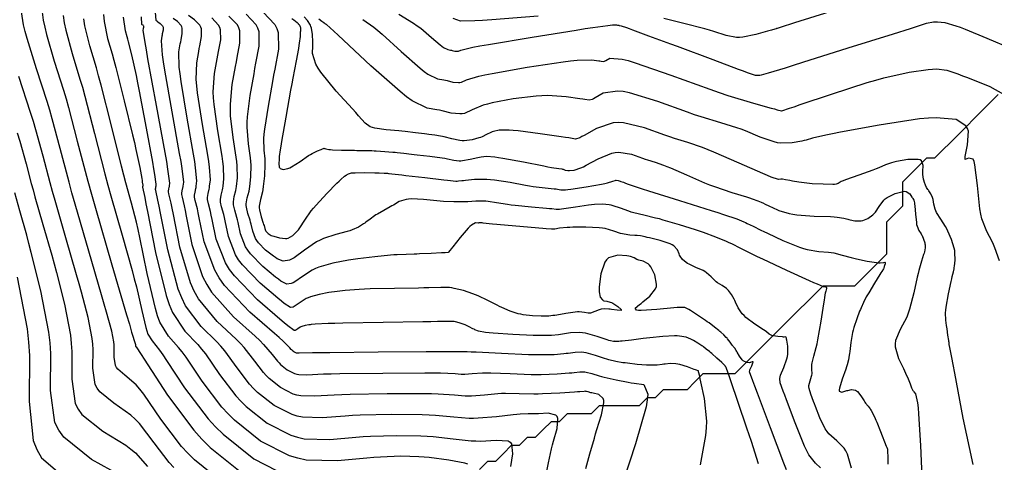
# Model space of a CAD drawing. Header units: metres. Extents: x 837117 to 838479, y 1189012 to 1191015.
# Drawn here: x 838005.3 to 838127.5, y 1189145.2 to 1189200.8 of the extents above; entities that cross this region are included whole.
import ezdxf

# ---------------------------------------------------------------- set-up
doc = ezdxf.new("R2010")
doc.units = ezdxf.units.M
doc.header["$LTSCALE"] = 0.3
for name, color, linetype in [('COTAS 10', 1, 'Continuous'), ('COTAS INT', 252, 'Continuous'), ('DRENAJE', 5, 'Continuous')]:
    doc.layers.add(name, color=color, linetype=linetype)

msp = doc.modelspace()

# ---------------------------------------------------------------- linework, layer by layer
at = {"layer": 'COTAS 10'}
for points in [[(838007.9, 1189203.8), (838008.31, 1189200.73), (838008.49, 1189199.85), (838008.7, 1189198.95), (838009.69, 1189195.59), (838010.84, 1189191.96), (838011.16, 1189190.89), (838011.47, 1189189.79), (838012.57, 1189185.59), (838013.89, 1189180.55), (838014.34, 1189178.92), (838014.83, 1189177.19), (838016.89, 1189170.09), (838018.73, 1189163.84), (838019.09, 1189162.64), (838019.37, 1189161.67), (838019.84, 1189160.09), (838019.85, 1189160.02), (838019.85, 1189160), (838019.85, 1189159.99), (838019.85, 1189159.92), (838019.86, 1189159.87), (838019.87, 1189159.86), (838019.88, 1189159.84), (838019.92, 1189159.81), (838020.56, 1189158.86), (838020.95, 1189158.27), (838021.42, 1189157.54), (838023.86, 1189153.74), (838027.16, 1189149.36), (838028.17, 1189148.26), (838029.22, 1189147.21), (838033.38, 1189143.86)], [(838076.25, 1189144.59), (838076.75, 1189146.4), (838077.32, 1189148.38), (838077.48, 1189148.91), (838077.64, 1189149.44), (838078.21, 1189151.3), (838078.51, 1189152.8), (838078.5, 1189153.1), (838078.44, 1189153.35), (838077.89, 1189153.84), (838077.18, 1189154), (838077.02, 1189154.04), (838076.88, 1189154.07), (838076.53, 1189154.17), (838076.32, 1189154.23), (838076.26, 1189154.24), (838076.21, 1189154.25), (838076.05, 1189154.24), (838075.5, 1189154.19), (838075.2, 1189154.17), (838074.83, 1189154.14), (838072.99, 1189154.02), (838070.83, 1189153.91), (838070.28, 1189153.9), (838069.73, 1189153.89), (838067.9, 1189153.94), (838066.18, 1189153.97), (838065.71, 1189153.95), (838065.24, 1189153.93), (838063.54, 1189153.77), (838061.94, 1189153.64), (838061.53, 1189153.63), (838061.13, 1189153.63), (838059.8, 1189153.74), (838057.76, 1189153.89), (838056.91, 1189153.91), (838055.93, 1189153.93), (838051.38, 1189153.93), (838046.72, 1189153.85), (838045.68, 1189153.82), (838044.75, 1189153.78), (838042.27, 1189153.62), (838040.54, 1189153.67), (838040.07, 1189153.76), (838039.62, 1189153.9), (838038.03, 1189154.71), (838036.59, 1189155.86), (838036.23, 1189156.21), (838035.89, 1189156.58), (838034.79, 1189158.03), (838033.47, 1189159.73), (838032.99, 1189160.25), (838032.45, 1189160.79), (838030.1, 1189162.97), (838027.75, 1189165.81), (838027.21, 1189166.78), (838026.73, 1189167.84), (838025.41, 1189172.31), (838024.6, 1189176.37), (838024.44, 1189177.17), (838024.31, 1189177.82), (838024.05, 1189178.98), (838023.99, 1189179.21), (838023.99, 1189179.27), (838023.99, 1189179.34), (838024.02, 1189179.55), (838024.09, 1189179.8), (838024.1, 1189179.88), (838024.11, 1189179.97), (838024.15, 1189180.32), (838023.92, 1189182.05), (838023.76, 1189183.01), (838023.56, 1189184.16), (838022.49, 1189190.05), (838021.42, 1189195.9), (838021.22, 1189197.03), (838021.06, 1189197.95), (838020.83, 1189199.5), (838020.85, 1189199.65), (838020.86, 1189199.69), (838020.87, 1189199.73), (838020.89, 1189199.85), (838020.89, 1189199.96), (838020.88, 1189199.99), (838020.87, 1189200.01), (838020.8, 1189200.09), (838020.71, 1189200.15), (838020.7, 1189200.16), (838020.68, 1189200.17), (838020.65, 1189200.2), (838020.59, 1189201.15)], [(838105.62, 1189144.65), (838105.01, 1189145.26), (838104.19, 1189146.3), (838103.92, 1189146.8), (838103.64, 1189147.39), (838102.46, 1189150.29), (838101.38, 1189153.18), (838101.16, 1189153.77), (838100.97, 1189154.27), (838100.58, 1189155.29), (838100.54, 1189155.84), (838100.58, 1189156.04), (838100.64, 1189156.27), (838101.03, 1189157.24), (838101.42, 1189158.31), (838101.49, 1189158.6), (838101.53, 1189158.89), (838101.53, 1189159.88), (838101.42, 1189160.64), (838101.39, 1189160.78), (838101.36, 1189160.9), (838101.28, 1189161.05), (838101.09, 1189161.03), (838100.99, 1189161.04), (838100.88, 1189161.05), (838100.28, 1189161.11), (838099.69, 1189161.21), (838099.56, 1189161.24), (838099.46, 1189161.27), (838099.22, 1189161.41), (838098.88, 1189161.69), (838098.7, 1189161.81), (838098.49, 1189161.96), (838097.41, 1189162.67), (838096.3, 1189163.5), (838096.06, 1189163.72), (838095.84, 1189163.94), (838095.33, 1189164.71), (838095, 1189165.42), (838094.91, 1189165.61), (838094.82, 1189165.79), (838094.48, 1189166.38), (838094.1, 1189166.89), (838093.98, 1189167.01), (838093.85, 1189167.13), (838093.31, 1189167.5), (838092.74, 1189167.85), (838092.59, 1189167.97), (838092.45, 1189168.09), (838091.95, 1189168.59), (838091.36, 1189169.1), (838091.16, 1189169.23), (838090.95, 1189169.36), (838090.04, 1189169.77), (838089.17, 1189170.16), (838088.97, 1189170.26), (838088.8, 1189170.37), (838088.35, 1189170.76), (838088.07, 1189171.19), (838087.99, 1189171.31), (838087.93, 1189171.45), (838087.73, 1189171.96), (838087.29, 1189172.47), (838087.07, 1189172.6), (838086.81, 1189172.73), (838085.54, 1189173.14), (838084.22, 1189173.46), (838083.94, 1189173.53), (838083.69, 1189173.58), (838083.1, 1189173.71), (838082.67, 1189173.76), (838082.53, 1189173.77), (838082.38, 1189173.78), (838081.76, 1189173.81), (838081.04, 1189173.91), (838080.83, 1189173.96), (838080.61, 1189174.02), (838079.77, 1189174.32), (838078.69, 1189174.62), (838078.33, 1189174.68), (838077.94, 1189174.73), (838076.27, 1189174.81), (838074.63, 1189174.79), (838074.26, 1189174.77), (838073.92, 1189174.76), (838072.96, 1189174.66), (838072.36, 1189174.57), (838072.24, 1189174.55), (838072.14, 1189174.54), (838071.96, 1189174.54), (838071.29, 1189174.61), (838070.88, 1189174.64), (838070.38, 1189174.69), (838065.09, 1189175.15), (838064.57, 1189175.19), (838064.15, 1189175.23), (838063.39, 1189175.31), (838063.26, 1189175.33), (838063.22, 1189175.33), (838063.19, 1189175.34), (838063.06, 1189175.33), (838062.9, 1189175.33), (838062.83, 1189175.33), (838062.76, 1189175.32), (838062.44, 1189175.33), (838061.92, 1189175.05), (838061.72, 1189174.88), (838061.5, 1189174.66), (838060.51, 1189173.5), (838059.58, 1189172.34), (838059.4, 1189172.11), (838059.25, 1189171.93), (838058.99, 1189171.63), (838058.65, 1189171.6), (838058.44, 1189171.59), (838058.19, 1189171.58), (838056.9, 1189171.51), (838055.44, 1189171.45), (838055.09, 1189171.44), (838054.76, 1189171.43), (838053.75, 1189171.4), (838052.62, 1189171.35), (838052.22, 1189171.32), (838051.77, 1189171.28), (838049.83, 1189171.09), (838047.69, 1189170.83), (838047.11, 1189170.75), (838046.55, 1189170.66), (838044.57, 1189170.28), (838042.82, 1189169.78), (838042.39, 1189169.61), (838041.99, 1189169.43), (838040.75, 1189168.63), (838039.8, 1189167.94), (838039.58, 1189167.82), (838039.37, 1189167.73), (838038.79, 1189167.65), (838038.05, 1189168.05), (838037.75, 1189168.27), (838037.4, 1189168.53), (838035.81, 1189169.86), (838034.24, 1189171.47), (838033.91, 1189171.92), (838033.63, 1189172.36), (838033.01, 1189173.97), (838032.71, 1189175.39), (838032.63, 1189175.73), (838032.55, 1189176.03), (838032.29, 1189176.92), (838032.12, 1189177.61), (838032.11, 1189177.8), (838032.11, 1189177.99), (838032.22, 1189178.64), (838032.41, 1189179.4), (838032.45, 1189179.64), (838032.49, 1189179.9), (838032.61, 1189180.99), (838032.6, 1189182.49), (838032.55, 1189183.01), (838032.48, 1189183.58), (838032.09, 1189186.05), (838031.76, 1189188.75), (838031.74, 1189189.48), (838031.74, 1189190.19), (838031.98, 1189192.67), (838032.39, 1189194.94), (838032.5, 1189195.51), (838032.6, 1189196.06), (838032.94, 1189197.87), (838032.92, 1189199.41), (838032.8, 1189199.78), (838032.62, 1189200.14), (838031.56, 1189201.25)], [(838128.05, 1189170.6), (838127.48, 1189172.21), (838127.31, 1189172.62), (838127.13, 1189173.01), (838126.46, 1189174.27), (838125.85, 1189175.85), (838125.72, 1189176.44), (838125.6, 1189177.1), (838125.28, 1189180.03), (838124.97, 1189182.6), (838124.86, 1189183.03), (838124.74, 1189183.34), (838124.18, 1189183.45), (838123.77, 1189183.29), (838123.74, 1189183.43), (838123.75, 1189183.65), (838124.06, 1189185.11), (838124.16, 1189186.81), (838124.04, 1189187.18), (838123.85, 1189187.5), (838122.63, 1189188.3), (838120.14, 1189188.51), (838119.16, 1189188.46), (838118.05, 1189188.36), (838112.99, 1189187.6), (838108.13, 1189186.69), (838107.15, 1189186.5), (838106.32, 1189186.34), (838104.64, 1189185.95), (838103.85, 1189185.72), (838103.59, 1189185.66), (838103.31, 1189185.59), (838102.11, 1189185.35), (838100.69, 1189185.32), (838100.26, 1189185.38), (838099.82, 1189185.48), (838098.1, 1189186.09), (838096.24, 1189186.86), (838095.71, 1189187.06), (838095.17, 1189187.25), (838093.15, 1189187.86), (838090.68, 1189188.61), (838089.85, 1189188.89), (838088.97, 1189189.2), (838085.25, 1189190.54), (838081.7, 1189191.64), (838080.92, 1189191.78), (838080.22, 1189191.86), (838078.43, 1189191.58), (838077.41, 1189191), (838077.2, 1189190.89), (838077.03, 1189190.81), (838076.67, 1189190.7), (838076.14, 1189190.79), (838075.86, 1189190.84), (838075.51, 1189190.89), (838073.77, 1189191.14), (838071.46, 1189191.29), (838070.76, 1189191.27), (838070.03, 1189191.23), (838067.15, 1189190.89), (838064.51, 1189190.37), (838063.93, 1189190.22), (838063.4, 1189190.07), (838062.03, 1189189.49), (838061.04, 1189189.06), (838060.76, 1189189.01), (838060.47, 1189188.98), (838059.4, 1189189.1), (838058.27, 1189189.37), (838057.94, 1189189.44), (838057.61, 1189189.5), (838056.36, 1189189.71), (838054.51, 1189190.63), (838053.79, 1189191.15), (838052.98, 1189191.78), (838049.33, 1189195.01), (838045.91, 1189198.22), (838045.25, 1189198.84), (838044.71, 1189199.34), (838043.79, 1189200.17), (838043.69, 1189200.23), (838043.67, 1189200.24), (838043.65, 1189200.25), (838043.61, 1189200.28), (838043.54, 1189200.34), (838043.49, 1189200.37), (838043.44, 1189200.4), (838043.18, 1189200.57), (838042.82, 1189200.84)], [(838005.05, 1189168.52), (838006.28, 1189162.08), (838006.47, 1189160.38), (838006.6, 1189158.71), (838006.55, 1189152.97), (838007.02, 1189148.09), (838007.49, 1189146.96), (838008.09, 1189145.93), (838011.5, 1189142.97)]]:
    msp.add_lwpolyline(points, dxfattribs=at)
at = {"layer": 'COTAS INT'}
for points in [[(838110.58, 1189202.96), (838102.4, 1189200.39), (838100.6, 1189199.82), (838100.22, 1189199.7), (838100.14, 1189199.68), (838100.08, 1189199.66), (838099.92, 1189199.61), (838099.51, 1189199.49), (838098.99, 1189199.34), (838097.56, 1189198.93), (838095.91, 1189198.6), (838095.49, 1189198.58), (838095.1, 1189198.58), (838093.82, 1189198.83), (838092.3, 1189199.32), (838091.75, 1189199.48), (838091.16, 1189199.65), (838088.54, 1189200.33), (838086.02, 1189200.93)], [(838030.49, 1189143.03), (838027.23, 1189145.66), (838026.41, 1189146.48), (838025.61, 1189147.34), (838023.03, 1189150.77), (838020.9, 1189153.87), (838020.39, 1189154.51), (838019.92, 1189155.06), (838018.53, 1189156.28), (838017.63, 1189157), (838017.46, 1189157.24), (838017.34, 1189157.49), (838017.19, 1189158.53), (838017.2, 1189159.73), (838017.18, 1189160.08), (838017.14, 1189160.43), (838016.88, 1189161.78), (838016.23, 1189164.16), (838015.94, 1189165.17), (838015.61, 1189166.33), (838014.01, 1189171.78), (838012.3, 1189177.67), (838011.9, 1189179.1), (838011.53, 1189180.46), (838010.43, 1189184.64), (838009.43, 1189188.39), (838009.11, 1189189.46), (838008.78, 1189190.55), (838007.46, 1189194.64), (838006.28, 1189198.42), (838006.04, 1189199.31), (838005.84, 1189200.15), (838005.44, 1189202.62)], [(838022.29, 1189202.21), (838022.41, 1189200.74), (838022.53, 1189200.63), (838022.59, 1189200.58), (838022.65, 1189200.54), (838022.95, 1189200.32), (838023.22, 1189200.03), (838023.27, 1189199.94), (838023.3, 1189199.85), (838023.3, 1189199.46), (838023.21, 1189199), (838023.19, 1189198.85), (838023.16, 1189198.71), (838023.06, 1189198.13), (838023.2, 1189196.4), (838023.33, 1189195.52), (838023.49, 1189194.47), (838024.41, 1189189.25), (838025.34, 1189184.05), (838025.52, 1189183.01), (838025.66, 1189182.14), (838025.85, 1189180.46), (838025.79, 1189179.96), (838025.77, 1189179.83), (838025.75, 1189179.72), (838025.67, 1189179.37), (838025.61, 1189179.07), (838025.61, 1189178.98), (838025.62, 1189178.89), (838025.69, 1189178.57), (838025.95, 1189177.46), (838026.08, 1189176.88), (838026.22, 1189176.18), (838026.93, 1189172.64), (838028.25, 1189168.62), (838028.78, 1189167.62), (838029.38, 1189166.66), (838032.14, 1189163.56), (838034.85, 1189161.15), (838035.42, 1189160.61), (838035.9, 1189160.12), (838036.99, 1189158.86), (838037.63, 1189158.03), (838037.83, 1189157.81), (838038.03, 1189157.61), (838038.86, 1189156.95), (838039.78, 1189156.48), (838040.04, 1189156.4), (838040.31, 1189156.34), (838041.31, 1189156.31), (838043.39, 1189156.42), (838044.34, 1189156.44), (838045.45, 1189156.47), (838050.81, 1189156.53), (838056.1, 1189156.56), (838057.17, 1189156.56), (838058.07, 1189156.55), (838059.89, 1189156.47), (838060.64, 1189156.41), (838060.86, 1189156.4), (838061.09, 1189156.41), (838062, 1189156.49), (838063.31, 1189156.56), (838063.8, 1189156.56), (838064.35, 1189156.55), (838066.79, 1189156.46), (838069.39, 1189156.36), (838070.04, 1189156.36), (838070.66, 1189156.36), (838072.64, 1189156.43), (838074.16, 1189156.54), (838074.49, 1189156.56), (838074.77, 1189156.59), (838075.48, 1189156.68), (838075.98, 1189156.7), (838076.14, 1189156.68), (838076.31, 1189156.65), (838076.99, 1189156.46), (838077.91, 1189156.19), (838078.22, 1189156.1), (838078.56, 1189156.02), (838080.03, 1189155.69), (838081.56, 1189155.39), (838081.94, 1189155.32), (838082.31, 1189155.26), (838083.51, 1189155.1), (838084.01, 1189153.89), (838083.95, 1189153.17), (838083.79, 1189152.28), (838082.48, 1189147.67), (838080.95, 1189143.06)], [(838035.86, 1189201.72), (838037.32, 1189200.19), (838037.57, 1189199.7), (838037.74, 1189199.18), (838037.76, 1189197.08), (838037.29, 1189194.6), (838037.15, 1189193.84), (838037.01, 1189193.05), (838036.45, 1189189.94), (838036.01, 1189187.09), (838035.94, 1189186.46), (838035.9, 1189185.9), (838035.93, 1189184.45), (838036.05, 1189183.35), (838036.07, 1189183.01), (838036.07, 1189182.66), (838036, 1189181.25), (838035.84, 1189179.88), (838035.79, 1189179.54), (838035.74, 1189179.23), (838035.5, 1189178.28), (838035.36, 1189177.45), (838035.36, 1189177.21), (838035.38, 1189176.97), (838035.58, 1189176.09), (838035.85, 1189175.32), (838035.9, 1189175.15), (838035.95, 1189175), (838036.05, 1189174.63), (838036.14, 1189174.39), (838036.19, 1189174.32), (838036.23, 1189174.26), (838036.47, 1189174.01), (838036.86, 1189173.78), (838037, 1189173.72), (838037.16, 1189173.66), (838037.87, 1189173.45), (838038.62, 1189173.38), (838038.81, 1189173.4), (838038.99, 1189173.44), (838039.57, 1189173.74), (838040.11, 1189174.29), (838040.27, 1189174.49), (838040.43, 1189174.71), (838041.05, 1189175.66), (838041.87, 1189176.83), (838042.15, 1189177.19), (838042.47, 1189177.56), (838043.81, 1189179.02), (838045.08, 1189180.3), (838045.34, 1189180.56), (838045.56, 1189180.77), (838046.04, 1189181.18), (838046.25, 1189181.31), (838046.3, 1189181.35), (838046.35, 1189181.38), (838046.51, 1189181.5), (838046.91, 1189181.59), (838047.11, 1189181.61), (838047.36, 1189181.62), (838048.57, 1189181.64), (838049.84, 1189181.62), (838050.11, 1189181.62), (838050.36, 1189181.61), (838051.01, 1189181.58), (838051.42, 1189181.55), (838051.53, 1189181.53), (838051.63, 1189181.52), (838051.97, 1189181.49), (838052.79, 1189181.39), (838053.2, 1189181.34), (838053.69, 1189181.29), (838056.1, 1189181.02), (838058.46, 1189180.75), (838058.92, 1189180.7), (838059.3, 1189180.66), (838059.95, 1189180.57), (838060.07, 1189180.55), (838060.1, 1189180.55), (838060.14, 1189180.56), (838060.31, 1189180.59), (838060.73, 1189180.65), (838060.93, 1189180.67), (838061.17, 1189180.69), (838062.32, 1189180.8), (838063.84, 1189180.81), (838064.31, 1189180.78), (838064.8, 1189180.73), (838066.76, 1189180.42), (838068.71, 1189180.05), (838069.2, 1189179.98), (838069.67, 1189179.91), (838071.17, 1189179.73), (838072.3, 1189179.62), (838072.52, 1189179.59), (838072.72, 1189179.57), (838073.11, 1189179.48), (838073.69, 1189179.5), (838074, 1189179.53), (838074.38, 1189179.58), (838076.3, 1189179.86), (838078.23, 1189180.2), (838078.63, 1189180.27), (838078.96, 1189180.35), (838079.64, 1189180.55), (838079.92, 1189180.67), (838079.99, 1189180.68), (838080.06, 1189180.69), (838080.32, 1189180.64), (838080.55, 1189180.56), (838080.65, 1189180.53), (838080.8, 1189180.48), (838080.98, 1189180.42), (838081.04, 1189180.39), (838081.12, 1189180.36), (838081.44, 1189180.22), (838082.67, 1189179.8), (838083.31, 1189179.59), (838084.09, 1189179.34), (838087.96, 1189178.14), (838091.95, 1189176.9), (838092.79, 1189176.63), (838093.51, 1189176.4), (838095.17, 1189175.83), (838096.03, 1189175.48), (838096.26, 1189175.38), (838096.47, 1189175.28), (838097.19, 1189174.92), (838098.17, 1189174.43), (838098.55, 1189174.25), (838098.98, 1189174.04), (838100.93, 1189173.14), (838103, 1189172.29), (838103.5, 1189172.13), (838103.98, 1189172), (838105.44, 1189171.77), (838106.65, 1189171.68), (838106.97, 1189171.63), (838107.29, 1189171.58), (838108.37, 1189171.31), (838109.47, 1189171), (838109.8, 1189170.92), (838110.15, 1189170.83), (838111.48, 1189170.56), (838112.66, 1189170.37), (838112.9, 1189170.34), (838113.1, 1189170.32), (838113.55, 1189170.36), (838113.7, 1189170.4), (838113.72, 1189170.39), (838113.74, 1189170.37), (838113.72, 1189170.21), (838113.66, 1189170.02), (838113.64, 1189169.97), (838113.63, 1189169.93), (838113.6, 1189169.8), (838113.57, 1189169.7), (838113.56, 1189169.68), (838113.55, 1189169.65), (838113.51, 1189169.58), (838113.32, 1189169.26), (838113.21, 1189169.09), (838113.07, 1189168.87), (838112.4, 1189167.78), (838111.68, 1189166.59), (838111.52, 1189166.32), (838111.37, 1189166.07), (838111.01, 1189165.36), (838110.72, 1189164.71), (838110.63, 1189164.5), (838110.54, 1189164.27), (838110.17, 1189163.32), (838109.81, 1189162.23), (838109.73, 1189161.92), (838109.65, 1189161.59), (838109.44, 1189160.36), (838109.3, 1189159.25), (838109.26, 1189159), (838109.23, 1189158.77), (838109.14, 1189158.18), (838108.98, 1189157.55), (838108.9, 1189157.31), (838108.81, 1189157.03), (838108.35, 1189155.77), (838108.01, 1189154.63), (838107.99, 1189154.43), (838107.99, 1189154.27), (838108.29, 1189154.13), (838108.79, 1189154.29), (838108.92, 1189154.33), (838109.06, 1189154.36), (838109.54, 1189154.46), (838110.01, 1189154.39), (838110.13, 1189154.31), (838110.26, 1189154.21), (838110.7, 1189153.67), (838111.09, 1189153.05), (838111.19, 1189152.9), (838111.29, 1189152.77), (838111.59, 1189152.39), (838111.84, 1189152.05), (838111.91, 1189151.96), (838111.98, 1189151.85), (838112.2, 1189151.46), (838112.48, 1189150.85), (838112.57, 1189150.62), (838112.68, 1189150.36), (838113.15, 1189149.19), (838113.87, 1189147.36), (838113.9, 1189147.3), (838113.92, 1189147.27), (838113.96, 1189147.23), (838114.01, 1189147.01), (838114.02, 1189146.9), (838114.03, 1189146.75), (838114.08, 1189146.01), (838114.07, 1189145.1)], [(838010.78, 1189201.32), (838010.94, 1189200.38), (838011.12, 1189199.49), (838011.91, 1189196.54), (838012.9, 1189193.36), (838013.2, 1189192.32), (838013.51, 1189191.2), (838014.71, 1189186.54), (838016.01, 1189181.47), (838016.38, 1189180.08), (838016.76, 1189178.71), (838018.17, 1189173.79), (838019.42, 1189169.39), (838019.7, 1189168.33), (838019.96, 1189167.35), (838020.64, 1189164.36), (838021.14, 1189162.24), (838021.28, 1189161.8), (838021.42, 1189161.42), (838021.93, 1189160.57), (838022.86, 1189159.4), (838023.27, 1189158.81), (838023.74, 1189158.12), (838025.99, 1189154.69), (838028.94, 1189150.8), (838029.86, 1189149.81), (838030.83, 1189148.86), (838034.69, 1189145.77), (838038.97, 1189143.59)], [(838061.49, 1189145.13), (838061.11, 1189145.24), (838059.1, 1189145.63), (838056.65, 1189145.95), (838055.99, 1189146), (838055.35, 1189146.05), (838053.09, 1189146.11), (838050.54, 1189146.01), (838049.7, 1189145.95), (838048.82, 1189145.88), (838045.15, 1189145.52), (838041.22, 1189145.63), (838040.17, 1189145.86), (838039.13, 1189146.17), (838035.53, 1189148), (838032.27, 1189150.61), (838031.46, 1189151.41), (838030.68, 1189152.24), (838028.19, 1189155.53), (838026.18, 1189158.52), (838025.7, 1189159.17), (838025.26, 1189159.75), (838023.97, 1189161.17), (838022.92, 1189162.92), (838022.63, 1189163.7), (838022.34, 1189164.61), (838021.31, 1189168.98), (838020.39, 1189173.5), (838020.17, 1189174.51), (838019.96, 1189175.41), (838019.35, 1189177.81), (838018.66, 1189180.34), (838018.4, 1189181.33), (838018.12, 1189182.44), (838016.85, 1189187.5), (838015.55, 1189192.6), (838015.24, 1189193.75), (838014.96, 1189194.77), (838014.14, 1189197.5), (838013.53, 1189200.02), (838013.38, 1189200.92)], [(838015.83, 1189201.45), (838015.95, 1189200.55), (838016.37, 1189198.45), (838016.94, 1189196.51), (838017.15, 1189195.72), (838017.39, 1189194.81), (838018.45, 1189190.63), (838019.48, 1189186.36), (838019.71, 1189185.41), (838019.91, 1189184.55), (838020.39, 1189182.26), (838020.63, 1189180.92), (838020.68, 1189180.66), (838020.71, 1189180.44), (838020.77, 1189180.06), (838020.76, 1189179.99), (838020.76, 1189179.98), (838020.76, 1189179.96), (838020.75, 1189179.92), (838020.74, 1189179.88), (838020.74, 1189179.87), (838020.74, 1189179.85), (838020.75, 1189179.81), (838021.01, 1189178.53), (838021.17, 1189177.74), (838021.36, 1189176.76), (838022.37, 1189171.64), (838023.69, 1189166.26), (838024.08, 1189165.12), (838024.48, 1189164.12), (838026.02, 1189161.77), (838027.66, 1189160.1), (838028.13, 1189159.53), (838028.61, 1189158.92), (838030.39, 1189156.36), (838032.42, 1189153.69), (838033.05, 1189153.01), (838033.71, 1189152.36), (838036.36, 1189150.24), (838039.3, 1189148.75), (838040.14, 1189148.49), (838040.99, 1189148.31), (838044.19, 1189148.22), (838047.46, 1189148.51), (838048.36, 1189148.57), (838049.27, 1189148.62), (838052.52, 1189148.72), (838055.59, 1189148.67), (838056.37, 1189148.63), (838057.13, 1189148.58), (838059.63, 1189148.29), (838061.87, 1189148.05), (838062.46, 1189148.02), (838063.04, 1189148.01), (838065.04, 1189148.14), (838066.52, 1189148.03), (838066.77, 1189147.87), (838066.96, 1189147.66), (838067.06, 1189146.43), (838066.8, 1189144.81)], [(838071.26, 1189143.57), (838071.57, 1189145.27), (838071.97, 1189147.04), (838072.09, 1189147.52), (838072.2, 1189147.98), (838072.64, 1189149.6), (838072.74, 1189150.84), (838072.64, 1189151.07), (838072.49, 1189151.25), (838071.52, 1189151.49), (838070.33, 1189151.42), (838070.05, 1189151.41), (838069.79, 1189151.41), (838069.01, 1189151.42), (838068.01, 1189151.38), (838067.61, 1189151.35), (838067.16, 1189151.3), (838065.08, 1189151.06), (838062.78, 1189150.86), (838062.19, 1189150.85), (838061.62, 1189150.85), (838059.71, 1189151.02), (838057.44, 1189151.23), (838056.64, 1189151.27), (838055.76, 1189151.3), (838051.95, 1189151.32), (838047.99, 1189151.24), (838047.02, 1189151.2), (838046.1, 1189151.15), (838043.23, 1189150.92), (838040.76, 1189150.99), (838040.11, 1189151.13), (838039.46, 1189151.32), (838037.2, 1189152.48), (838035.15, 1189154.11), (838034.64, 1189154.61), (838034.15, 1189155.13), (838032.59, 1189157.2), (838031.04, 1189159.32), (838030.56, 1189159.89), (838030.06, 1189160.45), (838028.06, 1189162.36), (838026.11, 1189164.97), (838025.65, 1189165.95), (838025.21, 1189167.05), (838023.89, 1189171.98), (838022.98, 1189176.57), (838022.8, 1189177.45), (838022.66, 1189178.18), (838022.4, 1189179.4), (838022.37, 1189179.53), (838022.36, 1189179.57), (838022.36, 1189179.61), (838022.39, 1189179.74), (838022.42, 1189179.88), (838022.43, 1189179.93), (838022.44, 1189179.98), (838022.46, 1189180.19), (838022.29, 1189181.41), (838022.17, 1189182.1), (838022.02, 1189182.94), (838021.24, 1189187.22), (838020.37, 1189191.83), (838020.16, 1189192.88), (838019.97, 1189193.82), (838019.4, 1189196.38), (838018.99, 1189198), (838018.9, 1189198.34), (838018.82, 1189198.65), (838018.6, 1189199.4), (838018.37, 1189201.09)], [(838090.62, 1189145.04), (838091.29, 1189148.72), (838091.37, 1189149.65), (838091.4, 1189150.52), (838091.13, 1189153.36), (838090.67, 1189155.42), (838090.58, 1189155.82), (838090.51, 1189156.15), (838090.38, 1189156.7), (838090.36, 1189156.75), (838090.36, 1189156.76), (838090.36, 1189156.77), (838090.34, 1189156.78), (838090.34, 1189156.79), (838090.34, 1189156.79), (838090.33, 1189156.79), (838090.33, 1189156.8), (838090.33, 1189156.8), (838090.32, 1189156.8), (838090.32, 1189156.8), (838090.11, 1189156.88), (838089.98, 1189156.93), (838089.82, 1189156.99), (838088.97, 1189157.3), (838088.01, 1189157.6), (838087.77, 1189157.65), (838087.54, 1189157.69), (838086.82, 1189157.71), (838086.18, 1189157.65), (838086, 1189157.63), (838085.82, 1189157.61), (838085.17, 1189157.53), (838084.39, 1189157.5), (838084.13, 1189157.5), (838083.85, 1189157.51), (838082.66, 1189157.61), (838081.46, 1189157.75), (838081.16, 1189157.79), (838080.88, 1189157.83), (838080.01, 1189157.99), (838079.15, 1189158.2), (838078.88, 1189158.28), (838078.6, 1189158.37), (838077.44, 1189158.74), (838076.3, 1189159.06), (838076.01, 1189159.11), (838075.74, 1189159.14), (838074.9, 1189159.12), (838074.05, 1189158.99), (838073.77, 1189158.96), (838073.48, 1189158.93), (838072.29, 1189158.83), (838070.49, 1189158.8), (838069.81, 1189158.81), (838069.06, 1189158.83), (838065.68, 1189158.98), (838062.52, 1189159.14), (838061.9, 1189159.16), (838061.39, 1189159.18), (838060.46, 1189159.2), (838060.25, 1189159.18), (838060.2, 1189159.18), (838060.15, 1189159.18), (838059.97, 1189159.2), (838058.38, 1189159.2), (838057.44, 1189159.2), (838056.27, 1189159.19), (838050.24, 1189159.14), (838044.18, 1189159.08), (838043, 1189159.06), (838042.03, 1189159.05), (838040.35, 1189159.01), (838040.08, 1189159.02), (838040.01, 1189159.04), (838039.94, 1189159.06), (838039.7, 1189159.18), (838039.47, 1189159.36), (838039.42, 1189159.42), (838039.37, 1189159.47), (838039.2, 1189159.7), (838038.33, 1189160.53), (838037.85, 1189160.97), (838037.25, 1189161.5), (838034.18, 1189164.16), (838031.01, 1189167.5), (838030.34, 1189168.45), (838029.77, 1189169.41), (838028.45, 1189172.97), (838027.84, 1189175.98), (838027.72, 1189176.59), (838027.6, 1189177.1), (838027.34, 1189178.16), (838027.24, 1189178.57), (838027.24, 1189178.69), (838027.24, 1189178.8), (838027.31, 1189179.19), (838027.41, 1189179.64), (838027.44, 1189179.79), (838027.46, 1189179.94), (838027.54, 1189180.59), (838027.39, 1189182.23), (838027.28, 1189183.01), (838027.13, 1189183.93), (838026.33, 1189188.45), (838025.56, 1189193.04), (838025.43, 1189194.01), (838025.33, 1189194.84), (838025.29, 1189196.77), (838025.47, 1189197.76), (838025.52, 1189198.02), (838025.56, 1189198.26), (838025.71, 1189199.06), (838025.7, 1189199.74), (838025.65, 1189199.9), (838025.57, 1189200.06), (838025.1, 1189200.55), (838024.58, 1189200.93)], [(838097.88, 1189145.17), (838096.98, 1189147.96), (838096.7, 1189148.78), (838096.43, 1189149.62), (838095.34, 1189152.83), (838094.42, 1189155.54), (838094.24, 1189156.07), (838094.09, 1189156.5), (838093.82, 1189157.23), (838093.77, 1189157.32), (838093.76, 1189157.34), (838093.75, 1189157.35), (838093.73, 1189157.39), (838093.71, 1189157.41), (838093.7, 1189157.42), (838093.7, 1189157.43), (838093.67, 1189157.47), (838093.5, 1189157.64), (838093.4, 1189157.73), (838093.28, 1189157.84), (838092.67, 1189158.39), (838092.01, 1189158.97), (838091.86, 1189159.1), (838091.72, 1189159.22), (838091.34, 1189159.54), (838091, 1189159.8), (838090.89, 1189159.88), (838090.77, 1189159.96), (838090.28, 1189160.29), (838089.72, 1189160.62), (838089.57, 1189160.7), (838089.41, 1189160.78), (838088.81, 1189161.03), (838087.99, 1189161.17), (838087.69, 1189161.19), (838087.36, 1189161.19), (838085.89, 1189161.1), (838084.26, 1189160.93), (838083.83, 1189160.88), (838083.41, 1189160.84), (838081.95, 1189160.67), (838080.81, 1189160.54), (838080.58, 1189160.52), (838080.4, 1189160.5), (838080.04, 1189160.48), (838079.95, 1189160.5), (838079.93, 1189160.5), (838079.91, 1189160.5), (838079.85, 1189160.51), (838079.8, 1189160.5), (838079.78, 1189160.5), (838079.77, 1189160.49), (838079.71, 1189160.47), (838079.36, 1189160.55), (838079.15, 1189160.61), (838078.91, 1189160.69), (838077.65, 1189161.12), (838076.19, 1189161.51), (838075.83, 1189161.57), (838075.47, 1189161.6), (838074.33, 1189161.56), (838073.33, 1189161.39), (838073.06, 1189161.36), (838072.81, 1189161.32), (838071.94, 1189161.24), (838070.7, 1189161.23), (838070.21, 1189161.24), (838069.66, 1189161.25), (838067.11, 1189161.37), (838064.64, 1189161.52), (838064.13, 1189161.57), (838063.7, 1189161.61), (838062.8, 1189161.77), (838062.37, 1189161.96), (838062.25, 1189162.01), (838062.12, 1189162.07), (838061.64, 1189162.32), (838061.15, 1189162.56), (838061.01, 1189162.62), (838060.88, 1189162.67), (838060.38, 1189162.84), (838059.91, 1189162.95), (838059.78, 1189162.97), (838059.65, 1189162.99), (838059.21, 1189163), (838057.67, 1189162.97), (838056.85, 1189162.95), (838055.85, 1189162.94), (838050.85, 1189162.86), (838045.83, 1189162.78), (838044.83, 1189162.75), (838043.99, 1189162.74), (838042.37, 1189162.67), (838041.85, 1189162.61), (838041.71, 1189162.59), (838041.58, 1189162.57), (838041.1, 1189162.48), (838040.68, 1189162.36), (838040.58, 1189162.32), (838040.48, 1189162.27), (838040.18, 1189162.08), (838039.95, 1189161.91), (838039.9, 1189161.89), (838039.85, 1189161.86), (838039.71, 1189161.84), (838038.94, 1189162.45), (838038.49, 1189162.82), (838037.95, 1189163.29), (838035.14, 1189165.7), (838032.24, 1189168.69), (838031.64, 1189169.51), (838031.12, 1189170.34), (838029.97, 1189173.3), (838029.47, 1189175.78), (838029.35, 1189176.3), (838029.25, 1189176.75), (838028.99, 1189177.74), (838028.87, 1189178.25), (838028.86, 1189178.39), (838028.86, 1189178.53), (838028.94, 1189179.01), (838029.08, 1189179.56), (838029.11, 1189179.74), (838029.14, 1189179.93), (838029.23, 1189180.72), (838029.13, 1189182.31), (838029.03, 1189183.01), (838028.91, 1189183.81), (838028.25, 1189187.65), (838027.63, 1189191.61), (838027.53, 1189192.5), (838027.47, 1189193.29), (838027.52, 1189195.4), (838027.78, 1189196.82), (838027.84, 1189197.18), (838027.91, 1189197.53), (838028.12, 1189198.67), (838028.11, 1189199.63), (838028.03, 1189199.86), (838027.92, 1189200.09), (838027.25, 1189200.78), (838026.51, 1189201.32)], [(838101.39, 1189144.39), (838101.04, 1189145.25), (838099.36, 1189149.65), (838097.74, 1189154.03), (838097.42, 1189154.88), (838097.17, 1189155.56), (838096.75, 1189156.69), (838096.77, 1189156.85), (838096.79, 1189156.93), (838096.83, 1189157.01), (838097.02, 1189157.44), (838097.18, 1189157.82), (838097.19, 1189157.89), (838097.19, 1189157.93), (838097.1, 1189157.94), (838096.88, 1189157.85), (838096.81, 1189157.84), (838096.73, 1189157.83), (838096.4, 1189157.85), (838096.03, 1189158), (838095.94, 1189158.07), (838095.84, 1189158.17), (838095.5, 1189158.64), (838095.21, 1189159.14), (838095.14, 1189159.25), (838095.08, 1189159.35), (838094.89, 1189159.63), (838094.71, 1189159.87), (838094.65, 1189159.95), (838094.59, 1189160.04), (838094.32, 1189160.41), (838094.01, 1189160.8), (838093.93, 1189160.9), (838093.84, 1189161), (838093.52, 1189161.32), (838093.14, 1189161.65), (838093.02, 1189161.75), (838092.89, 1189161.86), (838092.36, 1189162.29), (838091.68, 1189162.8), (838091.46, 1189162.96), (838091.22, 1189163.12), (838090.24, 1189163.78), (838089.34, 1189164.35), (838089.15, 1189164.47), (838089, 1189164.57), (838088.65, 1189164.75), (838088.02, 1189164.75), (838087.67, 1189164.73), (838087.26, 1189164.7), (838085.16, 1189164.5), (838083.18, 1189164.37), (838082.84, 1189164.37), (838082.59, 1189164.4), (838082.43, 1189164.64), (838082.98, 1189165.1), (838083.17, 1189165.26), (838083.38, 1189165.44), (838084.28, 1189166.18), (838084.99, 1189167.09), (838085.08, 1189167.38), (838085.12, 1189167.67), (838084.91, 1189168.83), (838084.37, 1189169.85), (838084.21, 1189170.06), (838084.05, 1189170.23), (838083.44, 1189170.55), (838082.88, 1189170.67), (838082.75, 1189170.72), (838082.63, 1189170.76), (838082.3, 1189170.96), (838081.83, 1189171.14), (838081.62, 1189171.18), (838081.38, 1189171.21), (838080.24, 1189171.28), (838079.09, 1189170.95), (838078.85, 1189170.72), (838078.64, 1189170.44), (838078.13, 1189168.94), (838077.94, 1189167.35), (838077.92, 1189167.01), (838077.92, 1189166.71), (838078.05, 1189166.02), (838078.32, 1189165.7), (838078.41, 1189165.63), (838078.5, 1189165.59), (838078.86, 1189165.52), (838079.31, 1189165.43), (838079.46, 1189165.37), (838079.62, 1189165.29), (838080.26, 1189164.88), (838080.67, 1189164.49), (838080.69, 1189164.43), (838080.66, 1189164.38), (838080.18, 1189164.4), (838079.48, 1189164.51), (838079.31, 1189164.53), (838079.15, 1189164.55), (838078.65, 1189164.57), (838078.19, 1189164.52), (838078.06, 1189164.49), (838077.92, 1189164.45), (838077.39, 1189164.23), (838076.85, 1189164.05), (838076.7, 1189164.03), (838076.56, 1189164.02), (838076.07, 1189164.1), (838075.43, 1189164.18), (838075.19, 1189164.18), (838074.93, 1189164.16), (838073.75, 1189163.99), (838072.6, 1189163.79), (838072.35, 1189163.75), (838072.13, 1189163.72), (838071.6, 1189163.65), (838071.08, 1189163.64), (838070.88, 1189163.65), (838070.65, 1189163.66), (838069.59, 1189163.7), (838068.4, 1189163.83), (838068.09, 1189163.89), (838067.79, 1189163.96), (838066.76, 1189164.29), (838065.74, 1189164.73), (838065.44, 1189164.87), (838065.13, 1189165.02), (838063.98, 1189165.61), (838062.78, 1189166.19), (838062.45, 1189166.33), (838062.12, 1189166.46), (838060.93, 1189166.87), (838059.77, 1189167.14), (838059.46, 1189167.19), (838059.16, 1189167.23), (838058.09, 1189167.26), (838056.57, 1189167.21), (838055.98, 1189167.2), (838055.31, 1189167.18), (838052.3, 1189167.13), (838049.23, 1189167.06), (838048.52, 1189167.03), (838047.88, 1189167.01), (838046.1, 1189166.88), (838044.77, 1189166.72), (838044.41, 1189166.67), (838044.06, 1189166.61), (838042.84, 1189166.38), (838041.75, 1189166.07), (838041.49, 1189165.96), (838041.24, 1189165.85), (838040.47, 1189165.36), (838039.87, 1189164.93), (838039.74, 1189164.85), (838039.61, 1189164.8), (838039.25, 1189164.74), (838038.49, 1189165.25), (838038.12, 1189165.55), (838037.68, 1189165.91), (838035.47, 1189167.78), (838033.24, 1189170.08), (838032.77, 1189170.72), (838032.38, 1189171.35), (838031.49, 1189173.64), (838031.09, 1189175.59), (838030.99, 1189176.01), (838030.9, 1189176.39), (838030.64, 1189177.33), (838030.5, 1189177.93), (838030.48, 1189178.09), (838030.48, 1189178.26), (838030.58, 1189178.83), (838030.74, 1189179.48), (838030.78, 1189179.69), (838030.82, 1189179.92), (838030.92, 1189180.85), (838030.86, 1189182.4), (838030.79, 1189183.01), (838030.7, 1189183.7), (838030.17, 1189186.85), (838029.7, 1189190.18), (838029.63, 1189190.99), (838029.6, 1189191.74), (838029.75, 1189194.04), (838030.08, 1189195.88), (838030.17, 1189196.35), (838030.25, 1189196.8), (838030.53, 1189198.27), (838030.52, 1189199.51), (838030.42, 1189199.82), (838030.27, 1189200.11), (838029.4, 1189201.02)], [(838109.5, 1189144.62), (838109, 1189146.38), (838108.81, 1189146.77), (838108.6, 1189147.13), (838107.67, 1189148.06), (838106.69, 1189148.91), (838106.46, 1189149.2), (838106.23, 1189149.53), (838105.56, 1189150.92), (838105.03, 1189152.33), (838104.9, 1189152.67), (838104.78, 1189152.98), (838104.41, 1189153.9), (838104.2, 1189154.61), (838104.19, 1189154.8), (838104.19, 1189154.98), (838104.34, 1189155.57), (838104.53, 1189156.13), (838104.57, 1189156.28), (838104.58, 1189156.44), (838104.57, 1189157.01), (838104.56, 1189157.61), (838104.58, 1189157.79), (838104.62, 1189157.97), (838104.81, 1189158.64), (838105.11, 1189159.74), (838105.2, 1189160.18), (838105.3, 1189160.68), (838105.71, 1189163.01), (838106.06, 1189165.21), (838106.13, 1189165.64), (838106.19, 1189165.99), (838106.28, 1189166.58), (838106.31, 1189166.69), (838106.32, 1189166.73), (838106.33, 1189166.77), (838106.4, 1189166.95), (838106.43, 1189167.12), (838106.43, 1189167.16), (838106.41, 1189167.19), (838106.31, 1189167.27), (838106.18, 1189167.31), (838106.15, 1189167.31), (838106.11, 1189167.32), (838106.02, 1189167.33), (838105.27, 1189167.65), (838104.82, 1189167.84), (838104.27, 1189168.09), (838101.44, 1189169.38), (838098.42, 1189170.78), (838097.75, 1189171.1), (838097.16, 1189171.38), (838095.65, 1189172.15), (838094.54, 1189172.7), (838094.21, 1189172.85), (838093.87, 1189173), (838092.53, 1189173.55), (838090.97, 1189174.12), (838090.49, 1189174.29), (838089.98, 1189174.46), (838087.96, 1189175.1), (838085.95, 1189175.69), (838085.46, 1189175.83), (838084.99, 1189175.95), (838083.5, 1189176.31), (838082.25, 1189176.6), (838081.93, 1189176.7), (838081.62, 1189176.79), (838080.6, 1189177.17), (838079.68, 1189177.49), (838079.43, 1189177.55), (838079.19, 1189177.6), (838078.34, 1189177.68), (838077.32, 1189177.63), (838076.97, 1189177.59), (838076.59, 1189177.55), (838074.97, 1189177.32), (838073.5, 1189177.09), (838073.21, 1189177.06), (838072.97, 1189177.03), (838072.54, 1189177.01), (838072, 1189177.09), (838071.7, 1189177.12), (838071.34, 1189177.16), (838069.46, 1189177.32), (838067.38, 1189177.53), (838066.89, 1189177.58), (838066.43, 1189177.64), (838065.08, 1189177.86), (838064, 1189178.03), (838063.71, 1189178.05), (838063.43, 1189178.07), (838062.46, 1189178.05), (838061.48, 1189177.99), (838061.19, 1189177.98), (838060.89, 1189177.97), (838059.73, 1189177.97), (838058.41, 1189178.03), (838058.01, 1189178.06), (838057.59, 1189178.09), (838055.94, 1189178.26), (838054.41, 1189178.34), (838054.06, 1189178.32), (838053.74, 1189178.28), (838052.87, 1189178), (838052.18, 1189177.58), (838051.97, 1189177.47), (838051.76, 1189177.34), (838050.94, 1189176.89), (838050.16, 1189176.45), (838049.97, 1189176.33), (838049.79, 1189176.21), (838049.23, 1189175.81), (838048.72, 1189175.43), (838048.57, 1189175.32), (838048.41, 1189175.21), (838047.8, 1189174.82), (838046.98, 1189174.45), (838046.69, 1189174.35), (838046.36, 1189174.25), (838044.96, 1189173.9), (838043.39, 1189173.39), (838042.97, 1189173.19), (838042.54, 1189172.96), (838041.04, 1189171.91), (838039.72, 1189170.96), (838039.41, 1189170.79), (838039.13, 1189170.66), (838038.33, 1189170.55), (838037.61, 1189170.85), (838037.38, 1189170.99), (838037.13, 1189171.16), (838036.14, 1189171.94), (838035.24, 1189172.86), (838035.05, 1189173.12), (838034.89, 1189173.38), (838034.53, 1189174.3), (838034.33, 1189175.2), (838034.27, 1189175.44), (838034.2, 1189175.68), (838033.93, 1189176.5), (838033.75, 1189177.29), (838033.73, 1189177.5), (838033.73, 1189177.72), (838033.86, 1189178.46), (838034.07, 1189179.31), (838034.12, 1189179.59), (838034.17, 1189179.89), (838034.31, 1189181.12), (838034.33, 1189182.57), (838034.31, 1189183.01), (838034.27, 1189183.47), (838034.01, 1189185.25), (838033.83, 1189187.32), (838033.84, 1189187.97), (838033.87, 1189188.64), (838034.21, 1189191.31), (838034.7, 1189193.99), (838034.82, 1189194.67), (838034.94, 1189195.33), (838035.35, 1189197.48), (838035.33, 1189199.29), (838035.18, 1189199.74), (838034.97, 1189200.16), (838033.71, 1189201.48)], [(838039.45, 1189200.94), (838039.69, 1189200.76), (838040.12, 1189200.43), (838040.19, 1189200.34), (838040.22, 1189200.31), (838040.24, 1189200.28), (838040.34, 1189200.17), (838040.43, 1189200.03), (838040.45, 1189199.98), (838040.46, 1189199.94), (838040.5, 1189199.74), (838040.5, 1189199.45), (838040.5, 1189199.34), (838040.49, 1189199.22), (838040.46, 1189198.69), (838040.36, 1189197.86), (838040.31, 1189197.54), (838040.25, 1189197.2), (838039.97, 1189195.65), (838039.56, 1189193.48), (838039.43, 1189192.74), (838039.28, 1189191.95), (838038.68, 1189188.58), (838038.14, 1189185.54), (838038.04, 1189184.95), (838037.96, 1189184.47), (838037.85, 1189183.65), (838037.86, 1189183.45), (838037.85, 1189183.36), (838037.85, 1189183.26), (838037.81, 1189182.79), (838037.86, 1189182.32), (838037.91, 1189182.23), (838037.98, 1189182.16), (838038.34, 1189182.02), (838038.95, 1189182.15), (838039.17, 1189182.25), (838039.41, 1189182.38), (838040.46, 1189183.05), (838041.53, 1189183.77), (838041.78, 1189183.92), (838042, 1189184.05), (838042.66, 1189184.38), (838043.09, 1189184.54), (838043.18, 1189184.57), (838043.26, 1189184.6), (838043.41, 1189184.66), (838043.5, 1189184.68), (838043.53, 1189184.67), (838043.56, 1189184.66), (838043.69, 1189184.6), (838044.08, 1189184.53), (838044.28, 1189184.52), (838044.51, 1189184.5), (838045.67, 1189184.46), (838046.97, 1189184.44), (838047.29, 1189184.43), (838047.59, 1189184.42), (838048.56, 1189184.41), (838049.47, 1189184.39), (838049.74, 1189184.38), (838050.01, 1189184.37), (838051.06, 1189184.3), (838052.1, 1189184.21), (838052.36, 1189184.18), (838052.61, 1189184.15), (838053.45, 1189184.06), (838054.43, 1189183.94), (838054.77, 1189183.9), (838055.13, 1189183.86), (838056.72, 1189183.68), (838058.26, 1189183.49), (838058.6, 1189183.44), (838058.91, 1189183.38), (838059.71, 1189183.21), (838060.37, 1189183.12), (838060.58, 1189183.12), (838060.81, 1189183.14), (838061.77, 1189183.31), (838062.72, 1189183.52), (838062.95, 1189183.57), (838063.16, 1189183.61), (838063.81, 1189183.69), (838064.86, 1189183.61), (838065.32, 1189183.54), (838065.86, 1189183.46), (838068.44, 1189182.97), (838070.99, 1189182.47), (838071.51, 1189182.37), (838071.95, 1189182.28), (838072.88, 1189182.14), (838073.25, 1189182.09), (838073.34, 1189182.07), (838073.43, 1189182.05), (838073.68, 1189181.96), (838073.98, 1189181.89), (838074.09, 1189181.89), (838074.22, 1189181.89), (838074.78, 1189181.96), (838075.64, 1189182.24), (838075.95, 1189182.38), (838076.3, 1189182.55), (838077.81, 1189183.38), (838079.49, 1189184.08), (838079.94, 1189184.17), (838080.39, 1189184.21), (838081.96, 1189183.94), (838083.35, 1189183.44), (838083.69, 1189183.32), (838083.99, 1189183.22), (838084.92, 1189182.94), (838085.99, 1189182.57), (838086.4, 1189182.41), (838086.84, 1189182.22), (838088.85, 1189181.34), (838091.13, 1189180.36), (838091.75, 1189180.12), (838092.36, 1189179.89), (838094.54, 1189179.16), (838096.35, 1189178.59), (838096.73, 1189178.47), (838097.06, 1189178.37), (838097.81, 1189178.11), (838098.2, 1189177.95), (838098.3, 1189177.9), (838098.4, 1189177.86), (838098.72, 1189177.7), (838099.17, 1189177.47), (838099.34, 1189177.39), (838099.54, 1189177.3), (838100.42, 1189176.89), (838101.73, 1189176.5), (838102.19, 1189176.42), (838102.69, 1189176.35), (838104.85, 1189176.2), (838106.91, 1189176.12), (838107.34, 1189176.09), (838107.71, 1189176.06), (838108.55, 1189175.94), (838109.04, 1189175.8), (838109.19, 1189175.76), (838109.34, 1189175.73), (838109.92, 1189175.61), (838110.56, 1189175.58), (838110.73, 1189175.61), (838110.92, 1189175.65), (838111.58, 1189175.9), (838112.21, 1189176.34), (838112.37, 1189176.5), (838112.52, 1189176.67), (838112.99, 1189177.41), (838113.55, 1189178.17), (838113.75, 1189178.36), (838113.98, 1189178.53), (838114.99, 1189179.04), (838115.97, 1189179.29), (838116.19, 1189179.3), (838116.37, 1189179.28), (838116.84, 1189178.98), (838117.09, 1189178.57), (838117.14, 1189178.48), (838117.19, 1189178.4), (838117.32, 1189178.2), (838117.4, 1189177.86), (838117.42, 1189177.69), (838117.44, 1189177.48), (838117.52, 1189176.45), (838117.64, 1189175.37), (838117.68, 1189175.13), (838117.73, 1189174.92), (838117.97, 1189174.37), (838118.23, 1189173.98), (838118.29, 1189173.86), (838118.35, 1189173.74), (838118.55, 1189173.29), (838118.69, 1189172.84), (838118.71, 1189172.72), (838118.73, 1189172.6), (838118.74, 1189172.2), (838118.65, 1189171.72), (838118.6, 1189171.55), (838118.55, 1189171.36), (838118.29, 1189170.55), (838117.95, 1189169.39), (838117.85, 1189168.98), (838117.74, 1189168.53), (838117.33, 1189166.58), (838116.8, 1189164.54), (838116.62, 1189164.04), (838116.43, 1189163.55), (838115.62, 1189162), (838115.04, 1189160.6), (838114.99, 1189160.21), (838114.99, 1189159.81), (838115.4, 1189158.36), (838116.04, 1189157.09), (838116.17, 1189156.8), (838116.3, 1189156.53), (838116.61, 1189155.82), (838116.85, 1189155.2), (838117.05, 1189154.69), (838117.22, 1189154.36), (838117.27, 1189154.27), (838117.32, 1189154.19), (838117.55, 1189153.94), (838117.79, 1189152.81), (838117.85, 1189152.18), (838117.92, 1189151.41), (838118.15, 1189147.47), (838118.33, 1189143.53)], [(838124.74, 1189145.08), (838123.51, 1189150.86), (838122.45, 1189156.52), (838122.24, 1189157.61), (838122.08, 1189158.49), (838121.8, 1189159.95), (838121.77, 1189160.04), (838121.77, 1189160.06), (838121.76, 1189160.09), (838121.76, 1189160.16), (838121.73, 1189160.37), (838121.71, 1189160.48), (838121.69, 1189160.61), (838121.6, 1189161.28), (838121.48, 1189162.06), (838121.45, 1189162.27), (838121.42, 1189162.47), (838121.32, 1189163.17), (838121.31, 1189164.08), (838121.35, 1189164.42), (838121.39, 1189164.79), (838121.68, 1189166.44), (838122, 1189168.01), (838122.07, 1189168.33), (838122.13, 1189168.61), (838122.28, 1189169.19), (838122.37, 1189169.58), (838122.39, 1189169.74), (838122.42, 1189169.91), (838122.5, 1189170.68), (838122.48, 1189171.62), (838122.45, 1189171.9), (838122.39, 1189172.18), (838122.06, 1189173.25), (838121.59, 1189174.31), (838121.45, 1189174.59), (838121.29, 1189174.87), (838120.69, 1189175.8), (838120.17, 1189176.63), (838120.06, 1189176.84), (838119.98, 1189177.04), (838119.82, 1189177.7), (838119.74, 1189178.26), (838119.7, 1189178.4), (838119.66, 1189178.54), (838119.44, 1189178.97), (838119.2, 1189179.34), (838119.15, 1189179.42), (838119.09, 1189179.51), (838118.93, 1189179.77), (838118.79, 1189180.07), (838118.74, 1189180.18), (838118.7, 1189180.29), (838118.55, 1189180.8), (838118.45, 1189181.42), (838118.44, 1189181.6), (838118.44, 1189181.79), (838118.51, 1189182.54), (838118.29, 1189183.13), (838118.1, 1189183.22), (838117.87, 1189183.28), (838116.57, 1189183.26), (838115.14, 1189183.02), (838114.82, 1189182.95), (838114.53, 1189182.88), (838113.78, 1189182.6), (838112.94, 1189182.23), (838112.6, 1189182.1), (838112.21, 1189181.96), (838110.43, 1189181.33), (838108.77, 1189180.74), (838108.46, 1189180.62), (838108.21, 1189180.51), (838107.84, 1189180.27), (838107.59, 1189180.18), (838107.41, 1189180.16), (838107.18, 1189180.16), (838105.98, 1189180.18), (838104.59, 1189180.25), (838104.25, 1189180.27), (838103.93, 1189180.3), (838102.93, 1189180.43), (838102.14, 1189180.56), (838101.95, 1189180.59), (838101.78, 1189180.63), (838101.26, 1189180.73), (838100.87, 1189180.8), (838100.77, 1189180.81), (838100.68, 1189180.81), (838100.39, 1189180.79), (838099.48, 1189181.07), (838098.99, 1189181.27), (838098.41, 1189181.51), (838095.45, 1189182.82), (838092.27, 1189184.21), (838091.55, 1189184.51), (838090.88, 1189184.77), (838089.03, 1189185.4), (838087.34, 1189185.92), (838086.77, 1189186.11), (838086.16, 1189186.32), (838083.61, 1189187.24), (838080.97, 1189187.88), (838080.3, 1189187.9), (838079.67, 1189187.86), (838077.6, 1189187.18), (838076.06, 1189186.3), (838075.74, 1189186.14), (838075.48, 1189186.01), (838074.94, 1189185.84), (838074.13, 1189185.98), (838073.7, 1189186.05), (838073.17, 1189186.13), (838070.52, 1189186.51), (838067.76, 1189186.86), (838067.17, 1189186.92), (838066.65, 1189186.95), (838065.4, 1189186.94), (838064.69, 1189186.78), (838064.52, 1189186.73), (838064.35, 1189186.67), (838063.82, 1189186.41), (838063.26, 1189186.13), (838063.07, 1189186.05), (838062.86, 1189185.98), (838062, 1189185.74), (838061.03, 1189185.62), (838060.76, 1189185.62), (838060.48, 1189185.64), (838059.47, 1189185.85), (838058.52, 1189186.11), (838058.28, 1189186.17), (838058.06, 1189186.22), (838057.34, 1189186.34), (838056.58, 1189186.43), (838056.33, 1189186.46), (838056.06, 1189186.49), (838054.94, 1189186.63), (838053.62, 1189186.78), (838053.22, 1189186.82), (838052.82, 1189186.86), (838051.24, 1189187), (838049.83, 1189187.21), (838049.52, 1189187.29), (838049.26, 1189187.38), (838048.6, 1189187.81), (838047.79, 1189188.74), (838047.43, 1189189.15), (838047.01, 1189189.62), (838044.99, 1189191.86), (838043.08, 1189194.2), (838042.72, 1189194.73), (838042.43, 1189195.21), (838042.02, 1189196.54), (838042.06, 1189197.51), (838042.07, 1189197.77), (838042.06, 1189198.03), (838042.02, 1189198.93), (838041.89, 1189199.74), (838041.82, 1189199.93), (838041.75, 1189200.12), (838041.39, 1189200.69), (838040.99, 1189201.15)], [(838048.31, 1189200.83), (838049.7, 1189199.84), (838050.19, 1189199.43), (838050.74, 1189198.97), (838053.14, 1189196.79), (838055.49, 1189194.71), (838056, 1189194.3), (838056.47, 1189193.97), (838057.66, 1189193.38), (838058.46, 1189193.24), (838058.68, 1189193.2), (838058.89, 1189193.16), (838059.61, 1189192.98), (838060.3, 1189192.91), (838060.49, 1189192.93), (838060.67, 1189192.96), (838061.31, 1189193.24), (838062.85, 1189193.72), (838063.6, 1189193.89), (838064.5, 1189194.07), (838068.91, 1189194.84), (838073.4, 1189195.51), (838074.34, 1189195.63), (838075.16, 1189195.71), (838077.02, 1189195.77), (838077.86, 1189195.65), (838078.02, 1189195.62), (838078.16, 1189195.6), (838078.41, 1189195.56), (838078.58, 1189195.61), (838078.66, 1189195.65), (838078.76, 1189195.7), (838079.25, 1189195.98), (838080.78, 1189195.86), (838081.54, 1189195.66), (838082.44, 1189195.4), (838086.9, 1189193.84), (838091.78, 1189192.07), (838092.94, 1189191.67), (838094.02, 1189191.31), (838097.26, 1189190.32), (838099.45, 1189189.73), (838099.87, 1189189.61), (838100.21, 1189189.52), (838100.75, 1189189.37), (838100.77, 1189189.36), (838100.78, 1189189.36), (838100.79, 1189189.36), (838101.76, 1189189.69), (838102.36, 1189189.89), (838103.11, 1189190.15), (838107.03, 1189191.48), (838111.48, 1189192.91), (838112.56, 1189193.22), (838113.58, 1189193.5), (838116.74, 1189194.23), (838119.13, 1189194.57), (838119.67, 1189194.61), (838120.15, 1189194.63), (838121.45, 1189194.49), (838122.85, 1189193.99), (838123.4, 1189193.78), (838124.03, 1189193.54), (838126.86, 1189192.41), (838129.58, 1189190.86)], [(838052.84, 1189201.49), (838054.68, 1189200.34), (838055.14, 1189200.03), (838055.57, 1189199.71), (838056.94, 1189198.57), (838057.99, 1189197.64), (838058.22, 1189197.46), (838058.42, 1189197.31), (838058.96, 1189197.05), (838059.31, 1189196.99), (838059.41, 1189196.97), (838059.5, 1189196.95), (838059.83, 1189196.87), (838060.14, 1189196.84), (838060.22, 1189196.84), (838060.3, 1189196.86), (838060.58, 1189196.98), (838062.12, 1189197.34), (838062.99, 1189197.5), (838064.06, 1189197.69), (838069.51, 1189198.6), (838075.06, 1189199.5), (838076.18, 1189199.67), (838077.12, 1189199.81), (838079.02, 1189200.08), (838079.61, 1189200.13), (838079.73, 1189200.14), (838079.83, 1189200.14), (838080.01, 1189200.15), (838080.07, 1189200.15), (838080.08, 1189200.15), (838080.1, 1189200.14), (838080.21, 1189200.12), (838080.23, 1189200.11), (838080.25, 1189200.11), (838080.3, 1189200.1), (838080.39, 1189200.09), (838080.43, 1189200.08), (838080.47, 1189200.07), (838080.67, 1189200.03), (838081.34, 1189199.8), (838081.68, 1189199.68), (838082.08, 1189199.53), (838084.11, 1189198.79), (838086.84, 1189197.77), (838087.69, 1189197.46), (838092.17, 1189195.79), (838095.32, 1189194.61), (838095.95, 1189194.38), (838096.47, 1189194.19), (838097.46, 1189193.85), (838097.9, 1189193.84), (838098.06, 1189193.86), (838098.26, 1189193.9), (838099.12, 1189194.12), (838101.27, 1189194.78), (838102.26, 1189195.09), (838103.43, 1189195.46), (838109.12, 1189197.25), (838114.77, 1189199.03), (838116.9, 1189199.7), (838118.92, 1189200.34), (838119.79, 1189200.52), (838120.03, 1189200.54), (838120.28, 1189200.54), (838121.21, 1189200.45), (838122.59, 1189200.04), (838123.13, 1189199.85), (838123.74, 1189199.61), (838126.47, 1189198.48), (838129.43, 1189197.22)], [(838070.28, 1189201.25), (838064.48, 1189200.78), (838063.32, 1189200.7), (838062.37, 1189200.64), (838060.55, 1189200.6), (838059.64, 1189200.95)], [(838024.64, 1189144.69), (838024.07, 1189145.31), (838022.19, 1189147.81), (838020.37, 1189150.2), (838019.83, 1189150.75), (838019.28, 1189151.27), (838017.14, 1189152.76), (838015.38, 1189154.16), (838015.06, 1189154.62), (838014.82, 1189155.11), (838014.53, 1189157.14), (838014.55, 1189159.47), (838014.5, 1189160.15), (838014.42, 1189160.84), (838013.92, 1189163.47), (838013.09, 1189166.65), (838012.8, 1189167.7), (838012.48, 1189168.82), (838011.14, 1189173.47), (838009.78, 1189178.15), (838009.46, 1189179.29), (838009.16, 1189180.36), (838008.29, 1189183.69), (838007.39, 1189186.98), (838007.07, 1189188.03), (838006.72, 1189189.15), (838005.23, 1189193.69)], [(838005.03, 1189186.6), (838005.35, 1189185.57), (838006.15, 1189182.74), (838006.8, 1189180.27), (838007.02, 1189179.47), (838007.26, 1189178.62), (838008.26, 1189175.15), (838009.36, 1189171.31), (838009.66, 1189170.23), (838009.95, 1189169.14), (838010.96, 1189165.15), (838011.71, 1189161.26), (838011.82, 1189160.23), (838011.9, 1189159.22), (838011.87, 1189155.75), (838012.29, 1189152.73), (838012.66, 1189152), (838013.14, 1189151.32), (838015.75, 1189149.23), (838018.64, 1189147.48), (838019.28, 1189147), (838019.85, 1189146.52), (838021.36, 1189144.84)], [(838017.99, 1189143.68), (838014.36, 1189145.71), (838010.89, 1189148.48), (838010.26, 1189149.38), (838009.77, 1189150.35), (838009.21, 1189154.36), (838009.25, 1189158.96), (838009.15, 1189160.3), (838008.99, 1189161.67), (838008.01, 1189166.84), (838006.8, 1189171.63), (838006.51, 1189172.76), (838006.24, 1189173.8), (838005.39, 1189176.84), (838004.73, 1189179.1)]]:
    msp.add_lwpolyline(points, dxfattribs=at)
at = {"layer": 'DRENAJE'}
msp.add_polyline3d([(838127.9, 1189191.43, 0), (838126.9, 1189190.43, 0), (838125.9, 1189189.43, 0), (838124.9, 1189188.43, 0), (838123.9, 1189187.43, 0), (838122.91, 1189186.43, 0), (838121.91, 1189185.43, 0), (838120.91, 1189184.43, 0), (838119.91, 1189183.43, 0), (838118.91, 1189183.43, 0), (838117.91, 1189182.43, 0), (838116.91, 1189181.43, 0), (838115.91, 1189180.43, 0), (838115.91, 1189179.43, 0), (838115.91, 1189178.43, 0), (838115.91, 1189177.43, 0), (838114.91, 1189176.43, 0), (838113.91, 1189175.43, 0), (838113.91, 1189174.43, 0), (838113.91, 1189173.43, 0), (838113.91, 1189172.43, 0), (838113.91, 1189171.43, 0), (838112.91, 1189170.43, 0), (838111.91, 1189169.43, 0), (838110.91, 1189168.43, 0), (838109.91, 1189167.43, 0), (838108.91, 1189167.43, 0), (838107.91, 1189167.43, 0), (838106.91, 1189167.43, 0), (838105.91, 1189167.43, 0), (838104.91, 1189166.43, 0), (838103.91, 1189165.43, 0), (838102.91, 1189164.43, 0), (838101.91, 1189163.43, 0), (838100.91, 1189162.43, 0), (838099.91, 1189161.44, 0), (838098.91, 1189160.44, 0), (838097.91, 1189159.44, 0), (838096.91, 1189158.44, 0), (838095.91, 1189157.44, 0), (838094.91, 1189156.44, 0), (838093.92, 1189156.44, 0), (838092.92, 1189156.44, 0), (838091.92, 1189156.44, 0), (838090.92, 1189156.44, 0), (838089.92, 1189155.44, 0), (838088.92, 1189154.44, 0), (838087.92, 1189154.44, 0), (838086.92, 1189154.44, 0), (838085.92, 1189154.44, 0), (838084.92, 1189153.44, 0), (838083.92, 1189153.44, 0), (838082.92, 1189152.44, 0), (838081.92, 1189152.44, 0), (838080.92, 1189152.44, 0), (838079.92, 1189152.44, 0), (838078.92, 1189152.44, 0), (838077.92, 1189152.44, 0), (838076.92, 1189151.44, 0), (838075.92, 1189151.44, 0), (838074.92, 1189151.44, 0), (838073.92, 1189151.44, 0), (838072.92, 1189150.44, 0), (838071.92, 1189150.44, 0), (838070.92, 1189149.44, 0), (838069.92, 1189148.44, 0), (838068.92, 1189148.44, 0), (838067.92, 1189147.44, 0), (838066.92, 1189147.44, 0), (838065.92, 1189146.44, 0), (838064.92, 1189145.44, 0), (838063.93, 1189145.44, 0), (838062.93, 1189144.44, 0)], dxfattribs=at)

doc.saveas('drawing.dxf')
